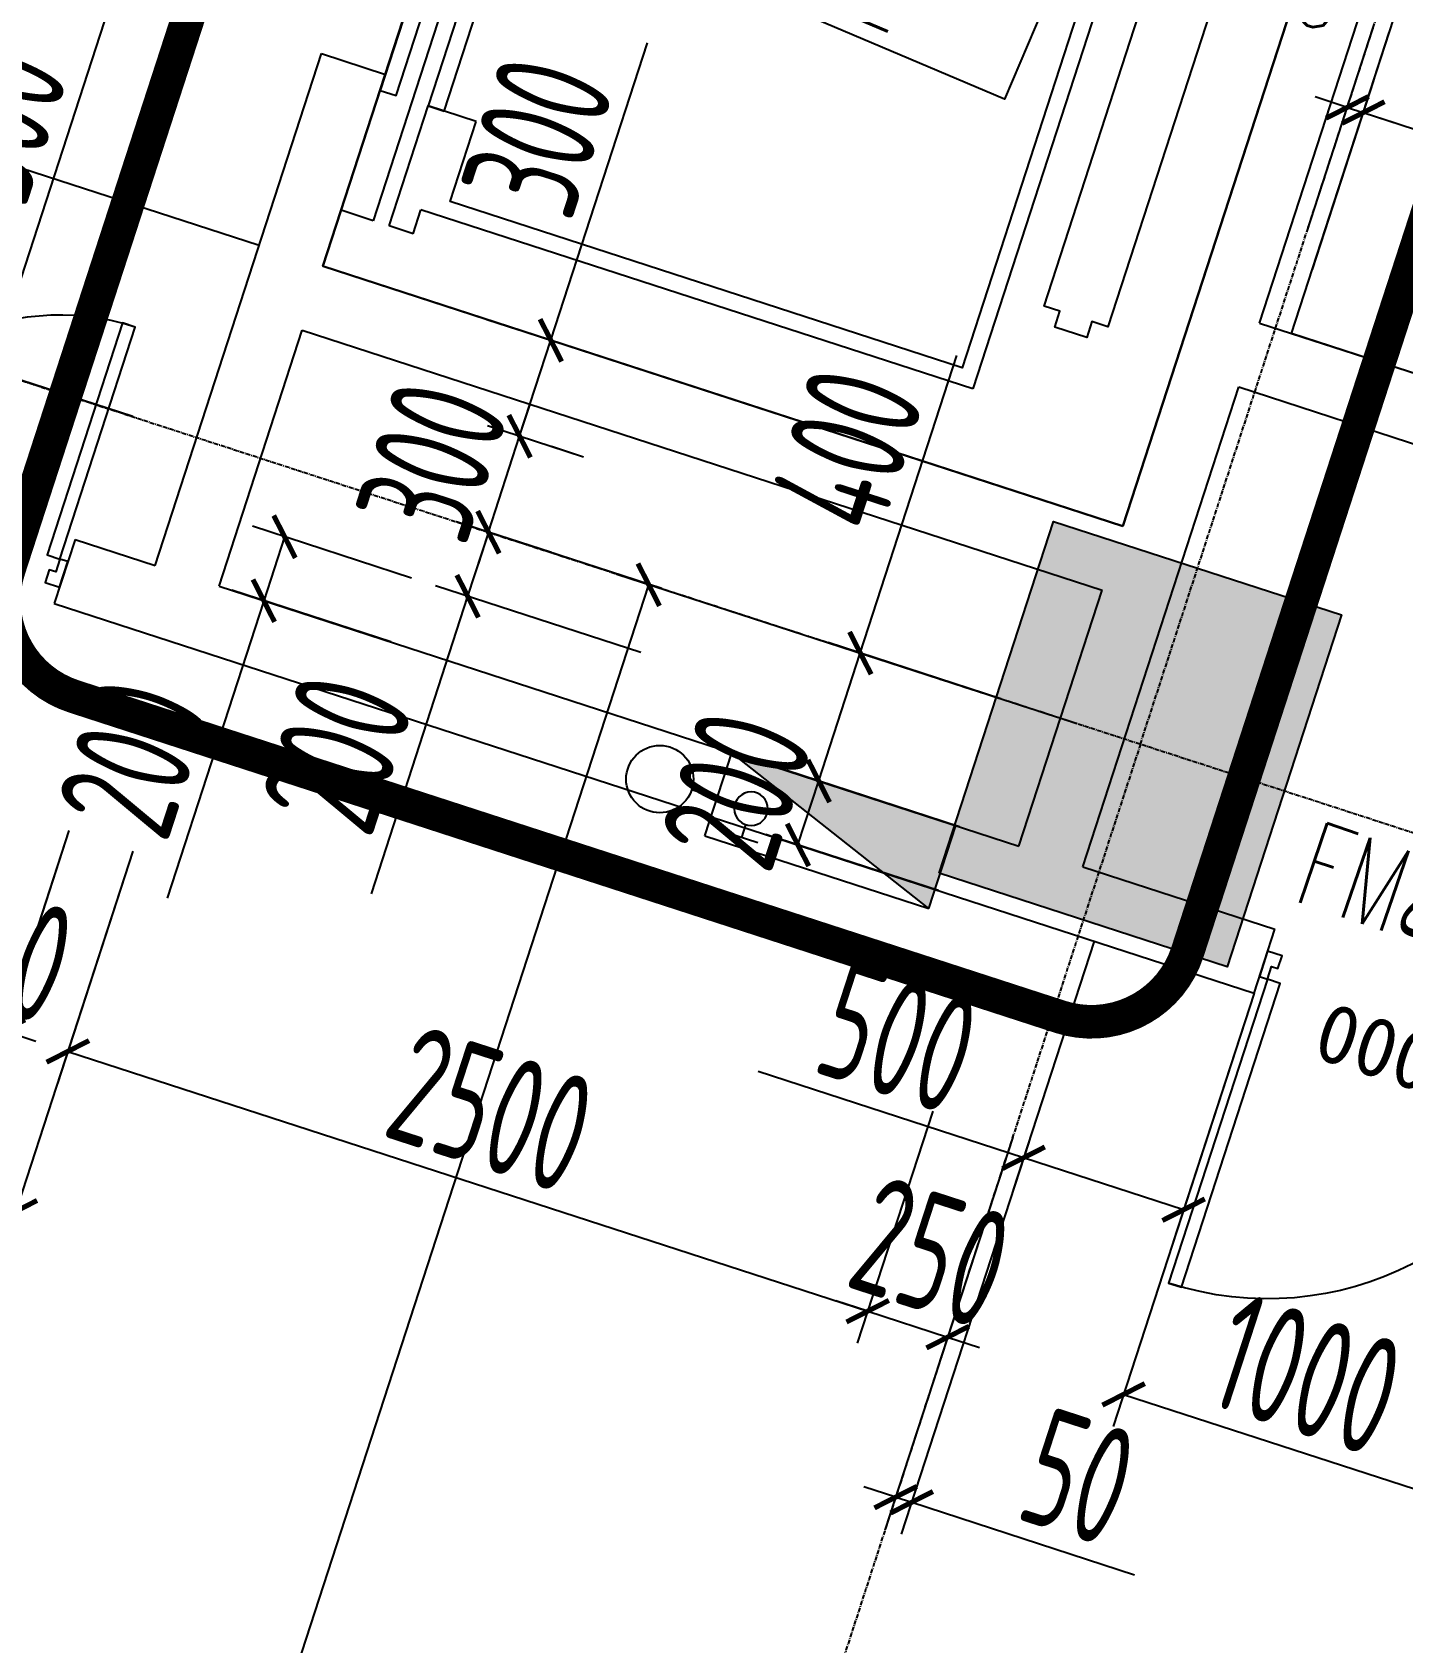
# Model space of a CAD drawing. Extents: x -3523 to 12007717, y -6694179 to 21431.
# Drawn here: x 11943725 to 11947799, y -6402280 to -6397491 of the extents above; entities that cross this region are included whole.
import ezdxf
from ezdxf.enums import TextEntityAlignment as Align
from ezdxf.xclip import XClip

# ---------------------------------------------------------------- set-up
doc = ezdxf.new("R2010")
doc.units = 0
doc.header["$LTSCALE"] = 10
doc.header["$MEASUREMENT"] = 0
doc.header["$XCLIPFRAME"] = 0
doc.linetypes.add('A3-RG-axis-100$0$CENTER', pattern=[2, 1.25, -0.25, 0.25, -0.25])
doc.linetypes.add('DASHED2', pattern=[0.375, 0.25, -0.125])
for name, color, linetype in [('A-CLOD', 200, 'Continuous'), ('A3-RB-4F-100$0$A-DIMS-100', 1, 'Continuous'), ('A3-RB-4F-100$0$PUB_DIM', 3, 'Continuous'), ('A3-RG-axis-100$0$A-DIMS-100', 1, 'Continuous'), ('A3-RG-axis-100$0$A-GRID', 1, 'A3-RG-axis-100$0$CENTER'), ('A3-RI-4F$0$A-DOOR', 32, 'Continuous'), ('A3-RI-4F$0$A-EVTR', 3, 'Continuous'), ('A3-RI-4F$0$A-WALL', 7, 'Continuous'), ('A3-RM-4F$0$$AUDIT_BAD_LAYER1', 7, 'Continuous'), ('A3-RM-4F$0$0P-FE-FH-P', 41, 'A3-RM-4F$0$YJdef_FE-FH_LINE_F'), ('A3-RM-4F$0$0P-FE-FH-V', 141, 'Continuous'), ('A3-RM-4F$0$0P-FE-HY', 141, 'Continuous'), ('A3-RM-4F$0$A-EQPM', 55, 'Continuous'), ('A3-RS-1F$0$A-HATH-GRAY', 8, 'Continuous'), ('A3-RS-1F$0$A-WALL', 7, 'Continuous'), ('A3-SYMB-4F-100$0$A-SYMB', 4, 'Continuous'), ('A3-SYMB-4F-100$0$A-SYMB-DOOR', 3, 'Continuous'), ('A3-SYMB-4F-100$0$A-SYMB-DOOR1', 3, 'Continuous'), ('A3-SYMB-4F-100$0$A-SYMB-DOOR2', 3, 'Continuous'), ('A3-SYMB-4F-100$0$A-SYMB-DOOR3', 3, 'Continuous'), ('A3-SYMB-4F-100$0$A-SYMB-NUMB-T', 4, 'Continuous')]:
    doc.layers.add(name, color=color, linetype=linetype)
doc.styles.add('A3-RB-4F-100$0$DIM_FONT', font='SIMPLEX', dxfattribs={"width": 0.7, "bigfont": 'GBCBIG'})
doc.styles.add('A3-RB-4F-100$0$XD2008', font='xd-hzs.shx', dxfattribs={"width": 0.7, "bigfont": 'xd-hztxt.shx'})
doc.styles.add('A3-RG-axis-100$0$XD2008', font='xd-hzs.shx', dxfattribs={"width": 0.7, "bigfont": 'xd-hztxt.shx'})
doc.styles.add('A3-RI-4F$0$Standard', font='')
doc.styles.add('A3-RM-4F$0$hz1', font='hzs.shx', dxfattribs={"width": 0.75, "bigfont": 'hztxt.shx'})
doc.styles.add('A3-SYMB-4F-100$0$ECADI-TXT', font='simplex.shx', dxfattribs={"bigfont": 'hztxt.shx'})
doc.styles.get('A3-RI-4F$0$Standard').set_extended_font_data('SimSun')
doc.linetypes.add('A3-RM-4F$0$YJdef_FE-FH_LINE_F', pattern='A,4,-0.2,["F",A3-RM-4F$0$hz1,S=0.2,R=0,X=-0.1,Y=-0.1],-0.1', length=4.3)
doc.dimstyles.new('A3-RB-4F-100$0$DIMN', dxfattribs={"dimtxt": 300, "dimasz": 100, "dimexe": 250, "dimexo": 300, "dimgap": 150, "dimtad": 1, "dimdec": 0, "dimzin": 0, "dimdsep": 46, "dimtxsty": 'A3-RB-4F-100$0$DIM_FONT', "dimblk": 'A3-RB-4F-100$0$_ARCHTICK', "dimcen": 0.09, "dimclrt": 7, "dimazin": 2, "dimtfac": 1, "dimtdec": 0, "dimtix": 1, "dimtmove": 2, "dimatfit": 3, "dimfxl": 0, "dimtolj": 1, "dimtzin": 0, "dimarcsym": 0})
doc.dimstyles.new('A3-RB-4F-100$0$XD100$0', dxfattribs={"dimscale": 100, "dimtxt": 3.5, "dimasz": 1, "dimexe": 1, "dimexo": 2, "dimgap": 0.5, "dimtad": 1, "dimdec": 0, "dimdsep": 46, "dimtxsty": 'A3-RB-4F-100$0$XD2008', "dimblk1": 'A3-RB-4F-100$0$_ARCHTICK', "dimblk2": 'A3-RB-4F-100$0$_ARCHTICK', "dimsah": 1, "dimcen": 2.5, "dimclrt": 4, "dimaunit": 1, "dimadec": 0, "dimazin": 0, "dimtfac": 1, "dimtdec": 0, "dimtix": 1, "dimtmove": 0, "dimatfit": 3, "dimfxl": 0, "dimtolj": 1, "dimtzin": 0, "dimarcsym": 0})
doc.dimstyles.new('A3-RG-axis-100$0$XD100$0', dxfattribs={"dimscale": 100, "dimtxt": 3.5, "dimasz": 1, "dimexe": 1, "dimexo": 2, "dimgap": 0.5, "dimtad": 1, "dimdec": 0, "dimdsep": 46, "dimtxsty": 'A3-RG-axis-100$0$XD2008', "dimblk1": 'A3-RG-axis-100$0$_ARCHTICK', "dimblk2": 'A3-RG-axis-100$0$_ARCHTICK', "dimsah": 1, "dimcen": 2.5, "dimclrt": 4, "dimaunit": 1, "dimadec": 0, "dimazin": 0, "dimtfac": 1, "dimtdec": 0, "dimtix": 1, "dimtmove": 0, "dimatfit": 3, "dimfxl": 0, "dimtolj": 1, "dimtzin": 0, "dimarcsym": 0})

# ---------------------------------------------------------------- blocks, each defined once
blk = doc.blocks.new('A3-RI-4F$0$J-双扇门-1500')
for points in [[(25, 80), (25, 805), (65, 805), (65, 80)], [(1475, 80), (1475, 805), (1435, 805), (1435, 80)], [(0, 80), (25, 80), (25, 40), (45, 40), (45, 0), (0, 0)], [(1500, 80), (1475, 80), (1475, 40), (1455, 40), (1455, 0), (1500, 0)]]:
    blk.add_lwpolyline(points, close=True)
for centre, start, end in [((25, 80), 0, 90), ((1475, 80), 90, 180)]:
    blk.add_arc(centre, 725, start, end)
at = {"layer": 'Defpoints', "style": 'A3-RI-4F$0$Standard'}
blk.add_text('1500', height=175, rotation=360, dxfattribs=at).set_placement((210.4, 93.8))
blk = doc.blocks.new('A3-RI-4F$0$2')
at = {"layer": 'A3-RI-4F$0$A-EVTR'}
for p, q in [((2275, 2475), (2350, 2475)), ((2275, 2475), (2275, 2400)), ((2350, 2475), (2350, 2100)), ((2400, 225), (2400, 2475)), ((2400, 2475), (2500, 2475)), ((550, 300), (550, 2400)), ((550, 2400), (2275, 2400)), ((2200, 2100), (2350, 2100)), ((2200, 600), (2350, 600)), ((2350, 600), (2350, 225)), ((2275, 300), (550, 300)), ((2275, 300), (2275, 225)), ((2350, 225), (2275, 225)), ((2500, 225), (2400, 225))]:
    blk.add_line(p, q, dxfattribs=at)
for points in [[(0, 2650), (2500, 2650), (2500, 50), (0, 50)], [(375, 600), (375, 550), (275, 550), (275, 600), (225, 600), (225, 2100), (275, 2100), (275, 2150), (375, 2150), (375, 2100), (425, 2100), (425, 600)], [(2300, 1350), (2350, 1350), (2350, 2100), (2300, 2100)], [(2450, 1350), (2500, 1350), (2500, 2100), (2450, 2100)], [(2300, 1350), (2350, 1350), (2350, 600), (2300, 600)], [(2450, 1350), (2500, 1350), (2500, 600), (2450, 600)]]:
    blk.add_lwpolyline(points, close=True, dxfattribs=at)
blk.add_lwpolyline([(2200, 600), (2200, 350), (600, 350), (600, 2350), (2200, 2350), (2200, 2100)], dxfattribs=at)
blk = doc.blocks.new('A3-RI-4F$0$J-单扇门-1000')
for points in [[(-1000, -40), (-975, -40), (-975, 0), (-955, 0), (-955, 40), (-1000, 40)], [(0, -40), (-25, -40), (-25, 0), (-45, 0), (-45, 40), (0, 40)], [(-25, -40), (-25, -990), (-65, -990), (-65, -40)]]:
    blk.add_lwpolyline(points, close=True)
blk.add_arc((-25, -40), 950, 180, 270)
at = {"layer": 'Defpoints', "style": 'A3-RI-4F$0$Standard'}
blk.add_text('1000', height=175, rotation=360, dxfattribs=at).set_placement((-693.6, -218.2))
blk = doc.blocks.new('A3-RI-4F')
at = {"layer": 'A3-RI-4F$0$A-WALL'}
for p, q in [((11946967, -6398959.4), (11947770.5, -6396486.7)), ((11947373.6, -6398355.5), (11947929.8, -6396643.6)), ((11944090.2, -6399076.1), (11944584.6, -6397554.4)), ((11944584.6, -6397554.4), (11944774.8, -6397616.2)), ((11944589.4, -6398186.9), (11944774.8, -6397616.2)), ((11944589.4, -6398186.9), (11946967, -6398959.4)), ((11947373.6, -6398355.5), (11952081.3, -6399885.1)), ((11944280.4, -6399137.9), (11944527.6, -6398377.1)), ((11944527.6, -6398377.1), (11946905.2, -6399149.6)), ((11946848.2, -6399972.3), (11947311.8, -6398545.7)), ((11947311.8, -6398545.7), (11952019.5, -6400075.3)), ((11943852.2, -6398998.8), (11943790.6, -6399189.1)), ((11943852.2, -6398998.8), (11944090.2, -6399076.1)), ((11944280.4, -6399137.9), (11946658, -6399910.5)), ((11946658, -6399910.5), (11946905.2, -6399149.6)), ((11943790.6, -6399189.1), (11947357.1, -6400347.9)), ((11946848.2, -6399972.3), (11947418.9, -6400157.7)), ((11947357.1, -6400347.9), (11947418.9, -6400157.7))]:
    blk.add_line(p, q, dxfattribs=at)
at = {"layer": 'A3-RI-4F$0$A-DOOR', "rotation": 341.9999999999019}
blk.add_blockref('A3-RI-4F$0$J-双扇门-1500', (11942379.6, -6398677.5), dxfattribs=at)
at = {"layer": 'A3-RI-4F$0$A-DOOR', "xscale": -1, "rotation": 341.9997067485441}
blk.add_blockref('A3-RI-4F$0$J-单扇门-1000', (11947385.3, -6400260.9), dxfattribs=at)
at = {"layer": 'A3-RI-4F$0$A-EVTR', "rotation": 162.0000000030334}
blk.add_blockref('A3-RI-4F$0$2', (11947785.9, -6396439.1), dxfattribs=at)
blk = doc.blocks.new('A3-RG-axis-100$0$_ARCHTICK')
at = {"color": 0, "linetype": 'ByBlock', "const_width": 0.15}
blk.add_lwpolyline([(-0.5, -0.5), (0.5, 0.5)], dxfattribs=at)
blk = doc.blocks.new('*D299')
at = {"layer": 'A3-RG-axis-100$0$A-DIMS-100', "color": 0, "lineweight": -2}
for p, q in [((11942201.8, -6409462.2), (11945557.7, -6399133.7)), ((11946828.8, -6399546.7), (11945462.6, -6399102.8)), ((11943472.9, -6409875.2), (11942106.7, -6409431.3))]:
    blk.add_line(p, q, dxfattribs=at)
at = {"layer": 'Defpoints', "color": 0}
for p in [(11945557.7, -6399133.7), (11947019, -6399608.5), (11943663.1, -6409937)]:
    blk.add_point(p, dxfattribs=at)
at = {"layer": 'A3-RG-axis-100$0$A-DIMS-100', "color": 0, "lineweight": -2, "xscale": 100, "yscale": 100, "zscale": 100}
for p, rotation in [((11945557.7, -6399133.7), 71.99999999988194), ((11942201.8, -6409462.2), 251.9999999998819)]:
    blk.add_blockref('A3-RG-axis-100$0$_ARCHTICK', p, dxfattribs=dict(at, rotation=rotation))
at = {"layer": 'A3-RG-axis-100$0$A-DIMS-100', "color": 4, "insert": (11942733.5, -6407097.6), "char_height": 350, "attachment_point": 5, "rotation": 72, "style": 'A3-RG-axis-100$0$XD2008'}
blk.add_mtext('\\A1;10860', dxfattribs=at)
blk = doc.blocks.new('A3-SYMB-4F-100$0$ECADI-TAG-DOOR')
at = {"layer": 'A3-SYMB-4F-100$0$A-SYMB-DOOR', "style": 'A3-SYMB-4F-100$0$ECADI-TXT', "width": 0.7}
for tag, p in [('门窗主编号1', (-6.414, 7.257)), ('门窗主编号2', (2.085, 7.257))]:
    blk.add_attdef(tag, p, '', height=2.5, dxfattribs=at)
at = {"layer": 'A3-SYMB-4F-100$0$A-SYMB-DOOR', "style": 'A3-SYMB-4F-100$0$ECADI-TXT', "width": 0.7, "flags": 1}
for tag, p in [('洞口尺寸(宽X高)', (-6.416, 1.62)), ('备注', (-6.394, -1.213))]:
    blk.add_attdef(tag, p, '', height=2.5, dxfattribs=at)
at = {"layer": 'A3-SYMB-4F-100$0$A-SYMB-DOOR1', "style": 'A3-SYMB-4F-100$0$ECADI-TXT', "width": 0.7}
blk.add_attdef('门窗辅编号1', (-6.414, 4.413), '', height=2.5, dxfattribs=at)
at = {"layer": 'A3-SYMB-4F-100$0$A-SYMB-DOOR2', "style": 'A3-SYMB-4F-100$0$ECADI-TXT', "width": 0.7}
blk.add_attdef('门窗辅编号2', (-2.861, 4.413), '', height=2.5, dxfattribs=at)
at = {"layer": 'A3-SYMB-4F-100$0$A-SYMB-DOOR3', "style": 'A3-SYMB-4F-100$0$ECADI-TXT', "width": 0.7}
blk.add_attdef('门窗辅编号3', (2.323, 4.413), '', height=2.5, dxfattribs=at)
blk = doc.blocks.new('A3-SYMB-4F-100$0$ECADI-TAG-CODE')
at = {"layer": 'A3-SYMB-4F-100$0$A-SYMB-NUMB-T', "color": 1}
blk.add_lwpolyline([(0, 3.5), (15, 3.5), (15, 0), (0, 0)], close=True, dxfattribs=at)
at = {"layer": 'A3-SYMB-4F-100$0$A-SYMB-NUMB-T', "style": 'A3-SYMB-4F-100$0$ECADI-TXT', "width": 0.7}
blk.add_attdef('CODE', text='', height=2.5, dxfattribs=at).set_placement((7.5, 1.75), align=Align.MIDDLE_CENTER)
blk = doc.blocks.new('A3-SYMB-4F-100')
at = {"layer": 'A3-SYMB-4F-100$0$A-SYMB', "xscale": 100.0000000100172, "yscale": 100.0000000002328, "zscale": 100, "rotation": 337}
blk.add_blockref('A3-SYMB-4F-100$0$ECADI-TAG-CODE', (11945234.6, -6397104), dxfattribs=at).add_auto_attribs({'CODE': 'A3-T2'})
at = {"layer": 'A3-SYMB-4F-100$0$A-SYMB-DOOR'}
ref = blk.add_blockref('A3-SYMB-4F-100$0$ECADI-TAG-DOOR', (11948613.4, -6401232.3, -333.3), dxfattribs=dict(at, xscale=99.99999999997291, yscale=100, zscale=100, rotation=341.1066567178231))
ref.add_attrib('门窗主编号1', 'FM乙1022a', dxfattribs={"height": 250, "rotation": 341.1067, "style": 'A3-SYMB-4F-100$0$ECADI-TXT', "width": 0.7}).set_placement((11948631.6, -6400468.6, -333.3), align=Align.RIGHT)
blk = doc.blocks.new('*U3226')
at = {"layer": 'A3-RM-4F$0$$AUDIT_BAD_LAYER1', "extrusion": (0, 0, -1)}
blk.add_hatch(color=256, dxfattribs=at).paths.add_polyline_path([(-260, 700), (0, 0), (0, 700)])
for p, q in [((260, 700), (0, 700)), ((0, 0), (0, 700)), ((260, 700), (0, 0)), ((260, 0), (260, 700)), ((230.7, 155.9, 0), (230.7, 55.9, 0)), ((230.7, 105.9, 0), (190.7, 105.9, 0)), ((260, 0), (0, 0))]:
    blk.add_line(p, q, dxfattribs=at)
blk.add_circle((-140.7, 105.9, 0), 50, dxfattribs=at)
blk = doc.blocks.new('A3-RM-4F')
at = {"layer": 'A3-RM-4F$0$0P-FE-FH-P'}
blk.add_line((11945685.7, -6399742.5, 0), (11945814.4, -6399784.3, 0), dxfattribs=at)
at = {"layer": 'A3-RM-4F$0$0P-FE-FH-V'}
blk.add_circle((11945590.6, -6399711.6, 0), 100, dxfattribs=at)
at = {"layer": 'A3-RM-4F$0$A-EQPM'}
blk.add_lwpolyline([(11948024.9, -6396674.5), (11952637.5, -6398173.2), (11952081.3, -6399885.1), (11947468.7, -6398386.4)], close=True, dxfattribs=at)
at = {"layer": 'A3-RM-4F$0$0P-FE-HY', "rotation": 251.9999999998573}
blk.add_blockref('*U3226', (11945804.7, -6399633.2), dxfattribs=at)
blk = doc.blocks.new('A3-RB-4F-100$0$_ARCHTICK')
at = {"color": 0, "linetype": 'ByBlock', "const_width": 0.15}
blk.add_lwpolyline([(-0.5, -0.5), (0.5, 0.5)], dxfattribs=at)
blk = doc.blocks.new('*D2791')
at = {"layer": 'A3-RB-4F-100$0$A-DIMS-100', "color": 0, "lineweight": -2}
for p, q in [((11946481.1, -6399853), (11945968, -6399686.3)), ((11946001.3, -6399907.4), (11946063.1, -6399717.2)), ((11946419.3, -6400043.2), (11945906.2, -6399876.5))]:
    blk.add_line(p, q, dxfattribs=at)
at = {"layer": 'Defpoints', "color": 0}
for p in [(11946063.1, -6399717.2), (11946671.3, -6399914.8), (11946609.5, -6400105)]:
    blk.add_point(p, dxfattribs=at)
at = {"layer": 'A3-RB-4F-100$0$A-DIMS-100', "color": 0, "lineweight": -2, "xscale": 100, "yscale": 100, "zscale": 100}
for p, rotation in [((11946063.1, -6399717.2), 72.00000000021721), ((11946001.3, -6399907.4), 252.0000000002172)]:
    blk.add_blockref('A3-RB-4F-100$0$_ARCHTICK', p, dxfattribs=dict(at, rotation=rotation))
at = {"layer": 'A3-RB-4F-100$0$A-DIMS-100', "color": 4, "insert": (11945818.3, -6399742.8), "char_height": 350, "attachment_point": 5, "rotation": 72, "style": 'A3-RB-4F-100$0$XD2008'}
blk.add_mtext('\\A1;200', dxfattribs=at)
blk = doc.blocks.new('*D2792')
at = {"layer": 'A3-RB-4F-100$0$A-DIMS-100', "color": 0, "lineweight": -2}
for p, q in [((11946186.7, -6399336.8), (11946474.1, -6398452.3)), ((11946604.7, -6399472.6), (11946091.6, -6399305.9)), ((11946063.1, -6399717.2), (11946186.7, -6399336.8)), ((11946481.1, -6399853), (11945968, -6399686.3))]:
    blk.add_line(p, q, dxfattribs=at)
at = {"layer": 'Defpoints', "color": 0}
for p in [(11946186.7, -6399336.8), (11946794.9, -6399534.4), (11946671.3, -6399914.8)]:
    blk.add_point(p, dxfattribs=at)
at = {"layer": 'A3-RB-4F-100$0$A-DIMS-100', "color": 0, "lineweight": -2, "xscale": 100, "yscale": 100, "zscale": 100}
for p, rotation in [((11946186.7, -6399336.8), 72.00000000016958), ((11946063.1, -6399717.2), 252.0000000001696)]:
    blk.add_blockref('A3-RB-4F-100$0$_ARCHTICK', p, dxfattribs=dict(at, rotation=rotation))
at = {"layer": 'A3-RB-4F-100$0$A-DIMS-100', "color": 4, "insert": (11946147.4, -6398729.9), "char_height": 350, "attachment_point": 5, "rotation": 72, "style": 'A3-RB-4F-100$0$XD2008'}
blk.add_mtext('\\A1;400', dxfattribs=at)
blk = doc.blocks.new('*D2573')
at = {"layer": 'A3-RB-4F-100$0$A-DIMS-100', "color": 0, "lineweight": -2}
for p, q in [((11946481.1, -6399853), (11945968, -6399686.3)), ((11946001.3, -6399907.4), (11946063.1, -6399717.2)), ((11946419.3, -6400043.2), (11945906.2, -6399876.5))]:
    blk.add_line(p, q, dxfattribs=at)
at = {"layer": 'Defpoints', "color": 0}
for p in [(11946063.1, -6399717.2), (11946671.3, -6399914.8), (11946609.5, -6400105)]:
    blk.add_point(p, dxfattribs=at)
at = {"layer": 'A3-RB-4F-100$0$A-DIMS-100', "color": 0, "lineweight": -2, "xscale": 100, "yscale": 100, "zscale": 100}
for p, rotation in [((11946063.1, -6399717.2), 72.00000000021721), ((11946001.3, -6399907.4), 252.0000000002172)]:
    blk.add_blockref('A3-RB-4F-100$0$_ARCHTICK', p, dxfattribs=dict(at, rotation=rotation))
at = {"layer": 'A3-RB-4F-100$0$A-DIMS-100', "color": 4, "insert": (11945818.3, -6399742.8), "char_height": 350, "attachment_point": 5, "rotation": 72, "style": 'A3-RB-4F-100$0$XD2008'}
blk.add_mtext('\\A1;200', dxfattribs=at)
blk = doc.blocks.new('*D2574')
at = {"layer": 'A3-RB-4F-100$0$A-DIMS-100', "color": 0, "lineweight": -2}
for p, q in [((11946186.7, -6399336.8), (11946474.1, -6398452.3)), ((11946604.7, -6399472.6), (11946091.6, -6399305.9)), ((11946063.1, -6399717.2), (11946186.7, -6399336.8)), ((11946481.1, -6399853), (11945968, -6399686.3))]:
    blk.add_line(p, q, dxfattribs=at)
at = {"layer": 'Defpoints', "color": 0}
for p in [(11946186.7, -6399336.8), (11946794.9, -6399534.4), (11946671.3, -6399914.8)]:
    blk.add_point(p, dxfattribs=at)
at = {"layer": 'A3-RB-4F-100$0$A-DIMS-100', "color": 0, "lineweight": -2, "xscale": 100, "yscale": 100, "zscale": 100}
for p, rotation in [((11946186.7, -6399336.8), 72.00000000016958), ((11946063.1, -6399717.2), 252.0000000001696)]:
    blk.add_blockref('A3-RB-4F-100$0$_ARCHTICK', p, dxfattribs=dict(at, rotation=rotation))
at = {"layer": 'A3-RB-4F-100$0$A-DIMS-100', "color": 4, "insert": (11946147.4, -6398729.9), "char_height": 350, "attachment_point": 5, "rotation": 72, "style": 'A3-RB-4F-100$0$XD2008'}
blk.add_mtext('\\A1;400', dxfattribs=at)
blk = doc.blocks.new('*D2650')
at = {"layer": 'A3-RB-4F-100$0$A-DIMS-100', "color": 0, "lineweight": -2}
for p, q in [((11944003.7, -6397260.5), (11943601.9, -6398496.9)), ((11944425.3, -6397397.5), (11943908.6, -6397229.6)), ((11944023.6, -6398633.9), (11943506.8, -6398466))]:
    blk.add_line(p, q, dxfattribs=at)
at = {"layer": 'Defpoints', "color": 0}
for p in [(11944615.5, -6397459.3), (11943601.9, -6398496.9), (11944213.8, -6398695.7)]:
    blk.add_point(p, dxfattribs=at)
at = {"layer": 'A3-RB-4F-100$0$A-DIMS-100', "color": 0, "lineweight": -2, "xscale": 100, "yscale": 100, "zscale": 100}
for p, rotation in [((11944003.7, -6397260.5), 71.99810502977085), ((11943601.9, -6398496.9), 251.9981050297708)]:
    blk.add_blockref('A3-RB-4F-100$0$_ARCHTICK', p, dxfattribs=dict(at, rotation=rotation))
at = {"layer": 'A3-RB-4F-100$0$A-DIMS-100', "color": 4, "insert": (11943588.8, -6397809.2), "char_height": 350, "attachment_point": 5, "rotation": 71.9981, "style": 'A3-RB-4F-100$0$XD2008'}
blk.add_mtext('\\A1;1300', dxfattribs=at)
blk = doc.blocks.new('*D2651')
at = {"layer": 'A3-RB-4F-100$0$A-DIMS-100', "color": 0, "lineweight": -2}
for p, q in [((11944852.9, -6399113.7), (11944380, -6398960)), ((11944475.1, -6398990.9), (11944413.3, -6399181.1)), ((11944413.3, -6399181.1), (11944125.9, -6400065.6)), ((11944791.1, -6399303.9), (11944318.2, -6399150.2))]:
    blk.add_line(p, q, dxfattribs=at)
at = {"layer": 'Defpoints', "color": 0}
for p in [(11944413.3, -6399181.1), (11945043.1, -6399175.5), (11944981.3, -6399365.7)]:
    blk.add_point(p, dxfattribs=at)
at = {"layer": 'A3-RB-4F-100$0$A-DIMS-100', "color": 0, "lineweight": -2, "xscale": 100, "yscale": 100, "zscale": 100}
for p, rotation in [((11944475.1, -6398990.9), 71.99810502977085), ((11944413.3, -6399181.1), 251.9981050297708)]:
    blk.add_blockref('A3-RB-4F-100$0$_ARCHTICK', p, dxfattribs=dict(at, rotation=rotation))
at = {"layer": 'A3-RB-4F-100$0$A-DIMS-100', "color": 4, "insert": (11944024.7, -6399648.9), "char_height": 350, "attachment_point": 5, "rotation": 71.9981, "style": 'A3-RB-4F-100$0$XD2008'}
blk.add_mtext('\\A1;200', dxfattribs=at)
blk = doc.blocks.new('*D2654')
at = {"layer": 'A3-RB-4F-100$0$A-DIMS-100', "color": 0, "lineweight": -2}
for p, q in [((11945202.6, -6395652.3), (11943817.6, -6395202.3)), ((11943109.2, -6397705.9), (11943912.7, -6395233.2)), ((11944399.2, -6398125.1), (11943014.1, -6397675))]:
    blk.add_line(p, q, dxfattribs=at)
at = {"layer": 'Defpoints', "color": 0}
for p in [(11943912.7, -6395233.2), (11945392.8, -6395714.1), (11944589.4, -6398186.9)]:
    blk.add_point(p, dxfattribs=at)
at = {"layer": 'A3-RB-4F-100$0$A-DIMS-100', "color": 0, "lineweight": -2, "xscale": 100, "yscale": 100, "zscale": 100}
for p, rotation in [((11943912.7, -6395233.2), 71.99810502977081), ((11943109.2, -6397705.9), 251.9981050297708)]:
    blk.add_blockref('A3-RB-4F-100$0$_ARCHTICK', p, dxfattribs=dict(at, rotation=rotation))
at = {"layer": 'A3-RB-4F-100$0$A-DIMS-100', "color": 4, "insert": (11943297, -6396400), "char_height": 350, "attachment_point": 5, "rotation": 71.9981, "style": 'A3-RB-4F-100$0$XD2008'}
blk.add_mtext('\\A1;2600', dxfattribs=at)
blk = doc.blocks.new('*D2657')
at = {"layer": 'A3-RB-4F-100$0$A-DIMS-100', "color": 0, "lineweight": -2}
for p, q in [((11945596.4, -6399145), (11944986.1, -6398946.7)), ((11945081.2, -6398977.6), (11945019.4, -6399167.8)), ((11945019.4, -6399167.8), (11944732.1, -6400052.2)), ((11945534.6, -6399335.2), (11944924.3, -6399136.9))]:
    blk.add_line(p, q, dxfattribs=at)
at = {"layer": 'Defpoints', "color": 0}
for p in [(11945081.2, -6398977.6), (11945786.6, -6399206.8), (11945724.8, -6399397)]:
    blk.add_point(p, dxfattribs=at)
at = {"layer": 'A3-RB-4F-100$0$A-DIMS-100', "color": 0, "lineweight": -2, "xscale": 100, "yscale": 100, "zscale": 100}
for p, rotation in [((11945081.2, -6398977.6), 71.99999999997073), ((11945019.4, -6399167.8), 251.9999999999707)]:
    blk.add_blockref('A3-RB-4F-100$0$_ARCHTICK', p, dxfattribs=dict(at, rotation=rotation))
at = {"layer": 'A3-RB-4F-100$0$A-DIMS-100', "color": 4, "insert": (11944630.9, -6399635.6), "char_height": 350, "attachment_point": 5, "rotation": 72, "style": 'A3-RB-4F-100$0$XD2008'}
blk.add_mtext('\\A1;200', dxfattribs=at)
blk = doc.blocks.new('*D2658')
at = {"layer": 'A3-RB-4F-100$0$A-DIMS-100', "color": 0, "lineweight": -2}
for p, q in [((11945174, -6398692.2), (11945204.9, -6398597.1)), ((11945361, -6398753), (11945078.8, -6398661.3)), ((11945081.2, -6398977.6), (11945174, -6398692.2)), ((11945268.3, -6399038.3), (11944986.1, -6398946.7)), ((11945081.2, -6398977.6), (11945050.3, -6399072.7))]:
    blk.add_line(p, q, dxfattribs=at)
at = {"layer": 'Defpoints', "color": 0}
for p in [(11945174, -6398692.2), (11945551.2, -6398814.8), (11945458.5, -6399100.1)]:
    blk.add_point(p, dxfattribs=at)
at = {"layer": 'A3-RB-4F-100$0$A-DIMS-100', "color": 0, "lineweight": -2, "xscale": 100, "yscale": 100, "zscale": 100}
for p, rotation in [((11945174, -6398692.2), 251.9999999998429), ((11945081.2, -6398977.6), 71.99999999984283)]:
    blk.add_blockref('A3-RB-4F-100$0$_ARCHTICK', p, dxfattribs=dict(at, rotation=rotation))
at = {"layer": 'A3-RB-4F-100$0$A-DIMS-100', "color": 4, "insert": (11944913.6, -6398765.4), "char_height": 350, "attachment_point": 5, "rotation": 72, "style": 'A3-RB-4F-100$0$XD2008'}
blk.add_mtext('\\A1;300', dxfattribs=at)
blk = doc.blocks.new('*D2659')
at = {"layer": 'A3-RB-4F-100$0$A-DIMS-100', "color": 0, "lineweight": -2}
for p, q in [((11945266.7, -6398406.9), (11945554, -6397522.4)), ((11945076.4, -6398345.1), (11945171.6, -6398376)), ((11945174, -6398692.2), (11945266.7, -6398406.9)), ((11945364.2, -6398754), (11945269.1, -6398723.1))]:
    blk.add_line(p, q, dxfattribs=at)
at = {"layer": 'Defpoints', "color": 0}
for p in [(11945266.7, -6398406.9), (11945266.7, -6398406.9), (11945174, -6398692.2)]:
    blk.add_point(p, dxfattribs=at)
at = {"layer": 'A3-RB-4F-100$0$A-DIMS-100', "color": 0, "lineweight": -2, "xscale": 100, "yscale": 100, "zscale": 100}
for p, rotation in [((11945266.7, -6398406.9), 71.99999999990638), ((11945174, -6398692.2), 251.9999999999064)]:
    blk.add_blockref('A3-RB-4F-100$0$_ARCHTICK', p, dxfattribs=dict(at, rotation=rotation))
at = {"layer": 'A3-RB-4F-100$0$A-DIMS-100', "color": 4, "insert": (11945227.3, -6397800.1), "char_height": 350, "attachment_point": 5, "rotation": 72, "style": 'A3-RB-4F-100$0$XD2008'}
blk.add_mtext('\\A1;300', dxfattribs=at)
blk = doc.blocks.new('*D2720')
at = {"layer": 'A3-RB-4F-100$0$A-DIMS-100', "color": 0, "lineweight": -2}
for p, q in [((11946639.7, -6400776), (11946261, -6401941.4)), ((11946687.2, -6400791.4), (11946308.5, -6401956.9)), ((11946291.9, -6401846.3), (11946196.8, -6401815.4)), ((11946291.9, -6401846.3), (11946339.4, -6401861.8)), ((11946339.4, -6401861.8), (11947002, -6402077))]:
    blk.add_line(p, q, dxfattribs=at)
at = {"layer": 'Defpoints', "color": 0}
for p in [(11946701.5, -6400585.7), (11946749, -6400601.2), (11946339.4, -6401861.8)]:
    blk.add_point(p, dxfattribs=at)
at = {"layer": 'A3-RB-4F-100$0$A-DIMS-100', "color": 0, "lineweight": -2, "xscale": 100, "yscale": 100, "zscale": 100}
for p, rotation in [((11946291.9, -6401846.3), 341.9999999996162), ((11946339.4, -6401861.8), 161.9999999996162)]:
    blk.add_blockref('A3-RB-4F-100$0$_ARCHTICK', p, dxfattribs=dict(at, rotation=rotation))
at = {"layer": 'A3-RB-4F-100$0$A-DIMS-100', "color": 4, "insert": (11946835.4, -6401786.3), "char_height": 350, "attachment_point": 5, "rotation": 342, "style": 'A3-RB-4F-100$0$XD2008'}
blk.add_mtext('\\A1;50', dxfattribs=at)
blk = doc.blocks.new('*D2721')
at = {"layer": 'A3-RB-4F-100$0$A-DIMS-100', "color": 0, "lineweight": -2}
for p, q in [((11946401.9, -6400698.7), (11946177.7, -6401388.8)), ((11946639.7, -6400776), (11946415.4, -6401466.1)), ((11946208.6, -6401293.7), (11946113.5, -6401262.8)), ((11946208.6, -6401293.7), (11946446.3, -6401370.9)), ((11946446.3, -6401370.9), (11946541.4, -6401401.9))]:
    blk.add_line(p, q, dxfattribs=at)
at = {"layer": 'Defpoints', "color": 0}
for p in [(11946463.7, -6400508.5), (11946701.5, -6400585.7), (11946446.3, -6401370.9)]:
    blk.add_point(p, dxfattribs=at)
at = {"layer": 'A3-RB-4F-100$0$A-DIMS-100', "color": 0, "lineweight": -2, "xscale": 100, "yscale": 100, "zscale": 100}
for p, rotation in [((11946208.6, -6401293.7), 342.0000000000355), ((11946446.3, -6401370.9), 162.0000000000355)]:
    blk.add_blockref('A3-RB-4F-100$0$_ARCHTICK', p, dxfattribs=dict(at, rotation=rotation))
at = {"layer": 'A3-RB-4F-100$0$A-DIMS-100', "color": 4, "insert": (11946397, -6401118.3), "char_height": 350, "attachment_point": 5, "rotation": 342, "style": 'A3-RB-4F-100$0$XD2008'}
blk.add_mtext('\\A1;250', dxfattribs=at)
blk = doc.blocks.new('*D2722')
at = {"layer": 'A3-RB-4F-100$0$A-DIMS-100', "color": 0, "lineweight": -2}
for p, q in [((11944024.3, -6399926.2), (11943800, -6400616.3)), ((11943830.9, -6400521.2), (11946208.6, -6401293.7)), ((11946401.9, -6400698.7), (11946177.7, -6401388.8))]:
    blk.add_line(p, q, dxfattribs=at)
at = {"layer": 'Defpoints', "color": 0}
for p in [(11944086.1, -6399735.9), (11946463.7, -6400508.5), (11946208.6, -6401293.7)]:
    blk.add_point(p, dxfattribs=at)
at = {"layer": 'A3-RB-4F-100$0$A-DIMS-100', "color": 0, "lineweight": -2, "xscale": 100, "yscale": 100, "zscale": 100}
for p, rotation in [((11943830.9, -6400521.2), 161.9999999999711), ((11946208.6, -6401293.7), 341.9999999999711)]:
    blk.add_blockref('A3-RB-4F-100$0$_ARCHTICK', p, dxfattribs=dict(at, rotation=rotation))
at = {"layer": 'A3-RB-4F-100$0$A-DIMS-100', "color": 4, "insert": (11945089.3, -6400693.4), "char_height": 350, "attachment_point": 5, "rotation": 342, "style": 'A3-RB-4F-100$0$XD2008'}
blk.add_mtext('\\A1;2500', dxfattribs=at)
blk = doc.blocks.new('*D2723')
at = {"layer": 'A3-RB-4F-100$0$A-DIMS-100', "color": 0, "lineweight": -2}
for p, q in [((11943834, -6399864.4), (11943455.4, -6401029.8)), ((11944024.3, -6399926.2), (11943645.6, -6401091.6)), ((11943486.3, -6400934.7), (11942696.9, -6400678.2)), ((11943676.5, -6400996.5), (11943486.3, -6400934.7))]:
    blk.add_line(p, q, dxfattribs=at)
at = {"layer": 'Defpoints', "color": 0}
for p in [(11943895.9, -6399674.1), (11944086.1, -6399735.9), (11943676.5, -6400996.5)]:
    blk.add_point(p, dxfattribs=at)
at = {"layer": 'A3-RB-4F-100$0$A-DIMS-100', "color": 0, "lineweight": -2, "xscale": 100, "yscale": 100, "zscale": 100}
for p, rotation in [((11943486.3, -6400934.7), 162.0000000000459), ((11943676.5, -6400996.5), 342.0000000000459)]:
    blk.add_blockref('A3-RB-4F-100$0$_ARCHTICK', p, dxfattribs=dict(at, rotation=rotation))
at = {"layer": 'A3-RB-4F-100$0$A-DIMS-100', "color": 4, "insert": (11943113.6, -6400577), "char_height": 350, "attachment_point": 5, "rotation": 342, "style": 'A3-RB-4F-100$0$XD2008'}
blk.add_mtext('\\A1;200', dxfattribs=at)
blk = doc.blocks.new('*D2724')
at = {"layer": 'A3-RB-4F-100$0$A-DIMS-100', "color": 0, "lineweight": -2}
for p, q in [((11943643.8, -6399802.6), (11943419.6, -6400492.7)), ((11943834, -6399864.4), (11943609.8, -6400554.5)), ((11943450.5, -6400397.5), (11943355.4, -6400366.6)), ((11943450.5, -6400397.5), (11943640.7, -6400459.3)), ((11943640.7, -6400459.3), (11943735.8, -6400490.3))]:
    blk.add_line(p, q, dxfattribs=at)
at = {"layer": 'Defpoints', "color": 0}
for p in [(11943705.6, -6399612.3), (11943895.9, -6399674.1), (11943640.7, -6400459.3)]:
    blk.add_point(p, dxfattribs=at)
at = {"layer": 'A3-RB-4F-100$0$A-DIMS-100', "color": 0, "lineweight": -2, "xscale": 100, "yscale": 100, "zscale": 100}
for p, rotation in [((11943450.5, -6400397.5), 341.9999999999699), ((11943640.7, -6400459.3), 161.9999999999699)]:
    blk.add_blockref('A3-RB-4F-100$0$_ARCHTICK', p, dxfattribs=dict(at, rotation=rotation))
at = {"layer": 'A3-RB-4F-100$0$A-DIMS-100', "color": 4, "insert": (11943615.1, -6400214.5), "char_height": 350, "attachment_point": 5, "rotation": 342, "style": 'A3-RB-4F-100$0$XD2008'}
blk.add_mtext('\\A1;200', dxfattribs=at)
blk = doc.blocks.new('*D2729')
at = {"layer": 'A3-RB-4F-100$0$A-DIMS-100', "color": 0, "lineweight": -2}
for p, q in [((11946881.5, -6400193.4), (11946641.4, -6400932.6)), ((11947357.1, -6400347.9), (11947116.9, -6401087.1)), ((11946672.3, -6400837.4), (11945882.9, -6400581)), ((11947147.8, -6400992), (11946672.3, -6400837.4))]:
    blk.add_line(p, q, dxfattribs=at)
at = {"layer": 'Defpoints', "color": 0}
for p in [(11946943.3, -6400003.2), (11947418.9, -6400157.7), (11947147.8, -6400992)]:
    blk.add_point(p, dxfattribs=at)
at = {"layer": 'A3-RB-4F-100$0$A-DIMS-100', "color": 0, "lineweight": -2, "xscale": 100, "yscale": 100, "zscale": 100}
for p, rotation in [((11946672.3, -6400837.4), 161.9999999998164), ((11947147.8, -6400992), 341.9999999998164)]:
    blk.add_blockref('A3-RB-4F-100$0$_ARCHTICK', p, dxfattribs=dict(at, rotation=rotation))
at = {"layer": 'A3-RB-4F-100$0$A-DIMS-100', "color": 4, "insert": (11946299.5, -6400479.8), "char_height": 350, "attachment_point": 5, "rotation": 342, "style": 'A3-RB-4F-100$0$XD2008'}
blk.add_mtext('\\A1;500', dxfattribs=at)
blk = doc.blocks.new('*D2730')
at = {"layer": 'A3-RB-4F-100$0$A-DIMS-100', "color": 0, "lineweight": -2}
for p, q in [((11947357.1, -6400347.9), (11946938.5, -6401636)), ((11948308.1, -6400656.9), (11947889.6, -6401945)), ((11946969.4, -6401540.9), (11947920.5, -6401849.9))]:
    blk.add_line(p, q, dxfattribs=at)
at = {"layer": 'Defpoints', "color": 0}
for p in [(11947418.9, -6400157.7), (11948369.9, -6400466.7), (11947920.5, -6401849.9)]:
    blk.add_point(p, dxfattribs=at)
at = {"layer": 'A3-RB-4F-100$0$A-DIMS-100', "color": 0, "lineweight": -2, "xscale": 100, "yscale": 100, "zscale": 100}
for p, rotation in [((11946969.4, -6401540.9), 161.999999999787), ((11947920.5, -6401849.9), 341.999999999787)]:
    blk.add_blockref('A3-RB-4F-100$0$_ARCHTICK', p, dxfattribs=dict(at, rotation=rotation))
at = {"layer": 'A3-RB-4F-100$0$A-DIMS-100', "color": 4, "insert": (11947514.5, -6401481.4), "char_height": 350, "attachment_point": 5, "rotation": 342, "style": 'A3-RB-4F-100$0$XD2008'}
blk.add_mtext('\\A1;1000', dxfattribs=at)
blk = doc.blocks.new('*D2509')
at = {"layer": 'A3-RB-4F-100$0$PUB_DIM', "color": 0, "lineweight": -2}
for p, q in [((11947513.8, -6398085.6), (11947711.7, -6397476.6)), ((11947561.4, -6398101.1), (11947759.3, -6397492)), ((11947634.5, -6397714.3), (11947539.3, -6397683.4)), ((11947634.5, -6397714.3), (11947682, -6397729.8)), ((11947682, -6397729.8), (11947777.1, -6397760.7))]:
    blk.add_line(p, q, dxfattribs=at)
at = {"layer": 'Defpoints', "color": 0}
for p in [(11947682, -6397729.8), (11947421.1, -6398370.9), (11947468.7, -6398386.4)]:
    blk.add_point(p, dxfattribs=at)
at = {"layer": 'A3-RB-4F-100$0$PUB_DIM', "color": 0, "lineweight": -2, "xscale": 100, "yscale": 100, "zscale": 100}
for p, rotation in [((11947634.5, -6397714.3), 342.0000000002757), ((11947682, -6397729.8), 162.0000000002757)]:
    blk.add_blockref('A3-RB-4F-100$0$_ARCHTICK', p, dxfattribs=dict(at, rotation=rotation))
at = {"layer": 'A3-RB-4F-100$0$PUB_DIM', "color": 7, "insert": (11947484.3, -6397302.8), "char_height": 300, "attachment_point": 5, "rotation": 342, "style": 'A3-RB-4F-100$0$DIM_FONT'}
blk.add_mtext('\\A1;50', dxfattribs=at)
blk = doc.blocks.new('*D2510')
at = {"layer": 'A3-RB-4F-100$0$A-DIMS-100', "color": 0, "lineweight": -2}
for p, q in [((11947530.5, -6398196.2), (11947712.9, -6397634.7)), ((11947682, -6397729.8), (11951200.9, -6398873.1)), ((11951049.4, -6399339.5), (11951231.8, -6398778))]:
    blk.add_line(p, q, dxfattribs=at)
at = {"layer": 'Defpoints', "color": 0}
for p in [(11947468.7, -6398386.4), (11951200.9, -6398873.1), (11950987.6, -6399529.7)]:
    blk.add_point(p, dxfattribs=at)
at = {"layer": 'A3-RB-4F-100$0$A-DIMS-100', "color": 0, "lineweight": -2, "xscale": 100, "yscale": 100, "zscale": 100}
for p, rotation in [((11947682, -6397729.8), 161.9999999999703), ((11951200.9, -6398873.1), 341.9999999999703)]:
    blk.add_blockref('A3-RB-4F-100$0$_ARCHTICK', p, dxfattribs=dict(at, rotation=rotation))
at = {"layer": 'A3-RB-4F-100$0$A-DIMS-100', "color": 4, "insert": (11949511, -6398087.5), "char_height": 350, "attachment_point": 5, "rotation": 342, "style": 'A3-RB-4F-100$0$XD2008'}
blk.add_mtext('\\A1;3700', dxfattribs=at)
blk = doc.blocks.new('A3-RS-1F')
at = {"layer": 'A3-RS-1F$0$A-HATH-GRAY'}
blk.add_hatch(color=256, dxfattribs=at).paths.add_polyline_path([(11946761.4, -6398945.2), (11946421.5, -6399991.3), (11947277.4, -6400269.4), (11947617.3, -6399223.3)])
at = {"layer": 'A3-RS-1F$0$A-WALL'}
blk.add_lwpolyline([(11946421.5, -6399991.3), (11946761.4, -6398945.2), (11947617.3, -6399223.3), (11947277.4, -6400269.4)], close=True, dxfattribs=at)
blk = doc.blocks.new('A3-RG-axis-100')
at = {"layer": 'A3-RG-axis-100$0$A-GRID'}
for p, q in [((11947019.4, -6399607.3), (11953753.8, -6378881)), ((11907916.9, -6386902.1), (12002104.9, -6417505.7)), ((11947019.4, -6399607.3), (11943665.6, -6409929.1))]:
    blk.add_line(p, q, dxfattribs=at)
at = {"layer": 'A3-RG-axis-100$0$A-DIMS-100'}
dim = blk.add_linear_dim(base=(11945557.7, -6399133.7), p1=(11943663.1, -6409937), p2=(11947019, -6399608.5), angle=72, dimstyle='A3-RG-axis-100$0$XD100$0', override={"dimasz": 1}, dxfattribs=at)
dim.commit()
dim.dimension.update_dxf_attribs({"geometry": '*D299', "text_midpoint": (11942947.5, -6407167.1), "dimtype": 128})
blk = doc.blocks.new('A3-RB-4F-100')
at = {"layer": 'A3-RB-4F-100$0$A-DIMS-100'}
for base, p1, p2, picture, middle in [((11943912.7, -6395233.2), (11944589.4, -6398186.9), (11945392.8, -6395714.1), '*D2654', (11943297, -6396400)), ((11943601.9, -6398496.9), (11944615.5, -6397459.3), (11944213.8, -6398695.7), '*D2650', (11943588.8, -6397809.2))]:
    dim = blk.add_linear_dim(base=base, p1=p1, p2=p2, angle=71.9981, dimstyle='A3-RB-4F-100$0$XD100$0', override={"dimasz": 1, "dimadec": 3}, dxfattribs=at)
    dim.commit()
    dim.dimension.update_dxf_attribs({"geometry": picture, "text_midpoint": middle})
for base, p1, p2, angle, picture, middle, dimtype in [((11945266.7, -6398406.9), (11945174, -6398692.2), (11945266.7, -6398406.9), 72, '*D2659', (11945441.3, -6397869.6), 129), ((11946186.7, -6399336.8), (11946671.3, -6399914.8), (11946794.9, -6399534.4), 72, '*D2792', (11946361.3, -6398799.4), 129), ((11946186.7, -6399336.8), (11946671.3, -6399914.8), (11946794.9, -6399534.4), 72, '*D2574', (11946361.3, -6398799.4), 129), ((11944413.3, -6399181.1), (11945043.1, -6399175.5), (11944981.3, -6399365.7), 71.9981, '*D2651', (11944238.7, -6399718.4), 128), ((11945081.2, -6398977.6), (11945724.8, -6399397), (11945786.6, -6399206.8), 72, '*D2657', (11944844.9, -6399705.1), 129), ((11946063.1, -6399717.2), (11946609.5, -6400105), (11946671.3, -6399914.8), 72, '*D2791', (11946032.2, -6399812.3), 129), ((11946063.1, -6399717.2), (11946609.5, -6400105), (11946671.3, -6399914.8), 72, '*D2573', (11946032.2, -6399812.3), 129), ((11943676.5, -6400996.5), (11943895.9, -6399674.1), (11944086.1, -6399735.9), 342, '*D2723', (11943044, -6400791), 129), ((11947147.8, -6400992), (11946943.3, -6400003.2), (11947418.9, -6400157.7), 342, '*D2729', (11946230, -6400693.8), 129), ((11946339.4, -6401861.8), (11946701.5, -6400585.7), (11946749, -6400601.2), 342, '*D2720', (11946765.8, -6402000.3), 129)]:
    dim = blk.add_linear_dim(base=base, p1=p1, p2=p2, angle=angle, dimstyle='A3-RB-4F-100$0$XD100$0', override={"dimasz": 1, "dimadec": 3}, dxfattribs=at)
    dim.commit()
    dim.dimension.update_dxf_attribs({"geometry": picture, "text_midpoint": middle, "dimtype": dimtype})
for p1, p2, distance, override, picture, middle in [((11947468.7, -6398386.4), (11950987.6, -6399529.7), 690.4, {"dimadec": 3}, '*D2510', (11949511, -6398087.5)), ((11945458.5, -6399100.1), (11945551.2, -6398814.8), 396.7, {"dimasz": 1, "dimadec": 3}, '*D2658', (11944913.6, -6398765.4)), ((11943705.6, -6399612.3), (11943895.9, -6399674.1), -825.6, {"dimasz": 1, "dimadec": 3}, '*D2724', (11943615.1, -6400214.5)), ((11944086.1, -6399735.9), (11946463.7, -6400508.5), -825.6, {"dimasz": 1, "dimadec": 3}, '*D2722', (11945089.3, -6400693.4)), ((11947418.9, -6400157.7), (11948369.9, -6400466.7), -1454.4, {"dimasz": 1, "dimadec": 3}, '*D2730', (11947514.5, -6401481.4)), ((11946463.7, -6400508.5), (11946701.5, -6400585.7), -825.6, {"dimasz": 1, "dimadec": 3}, '*D2721', (11946397, -6401118.3))]:
    dim = blk.add_aligned_dim(p1=p1, p2=p2, distance=distance, dimstyle='A3-RB-4F-100$0$XD100$0', override=override, dxfattribs=at)
    dim.commit()
    dim.dimension.update_dxf_attribs({"geometry": picture, "text_midpoint": middle})
at = {"layer": 'A3-RB-4F-100$0$PUB_DIM'}
dim = blk.add_linear_dim(base=(11947682, -6397729.8), p1=(11947421.1, -6398370.9), p2=(11947468.7, -6398386.4), angle=342, dimstyle='A3-RB-4F-100$0$DIMN', dxfattribs=at)
dim.commit()
dim.dimension.update_dxf_attribs({"geometry": '*D2509', "text_midpoint": (11947484.3, -6397302.8), "dimtype": 129})

msp = doc.modelspace()

# ---------------------------------------------------------------- linework, layer by layer
at = {"layer": 'A-CLOD', "linetype": 'DASHED2', "const_width": 100}
msp.add_lwpolyline([(11946230.9, -6392132.5), (11949163.7, -6393085.4, -0.414214), (11949356.3, -6393463.4), (11947159.1, -6400225.9, -0.414214), (11946781, -6400418.5), (11943848.2, -6399465.6, -0.414214), (11943655.6, -6399087.6), (11945852.9, -6392325.1, -0.414214)], format="xyb", close=True, dxfattribs=at)

# ---------------------------------------------------------------- block references
for name in ['A3-RB-4F-100', 'A3-RI-4F', 'A3-RG-axis-100', 'A3-SYMB-4F-100', 'A3-RM-4F']:
    msp.add_blockref(name, (0, 0))
ref = msp.add_blockref('A3-RS-1F', (0, 0))
XClip(ref).set_block_clipping_path([(11871425.4322899505, -6415321.6611522771), (11906602.3863900397, -6425223.3304480491), (11927660.6718041506, -6433885.5894491719), (11979180.2172092292, -6452870.0973187089), (12006666.0703704003, -6383055.1873073513), (11899640.5729718395, -6357118.50795958), (11882000.8699817006, -6406957.6178313009)])

doc.saveas('drawing.dxf')
